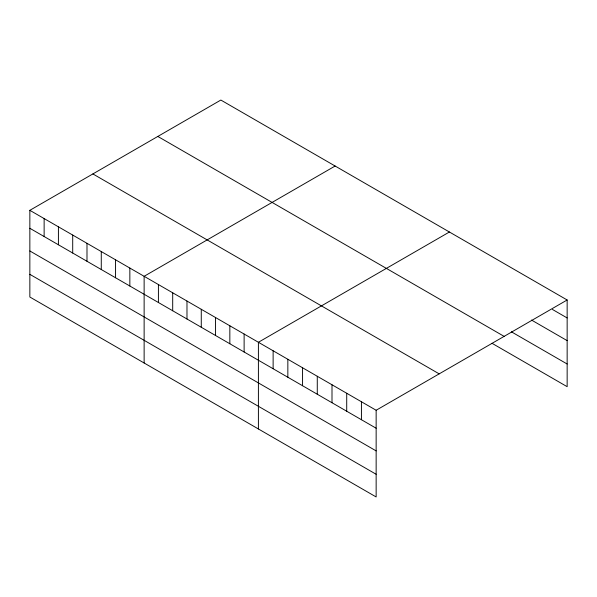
<?xml version="1.0" encoding="UTF-8"?>
<svg xmlns="http://www.w3.org/2000/svg" width="597" height="597" viewBox="0 0 597 597"><rect width="100%" height="100%" fill="white"/><g stroke="black" fill="none" stroke-linecap="round" stroke-linejoin="round"><path stroke-width="0.9" d="M29.85 210.323L376.147 410.258L376.147 496.95L29.85 297.015L29.85 210.323L220.853 100.05L567.15 299.985L567.15 386.677L492.01 343.297M335.126 166.026L144.131 276.299L144.131 362.998M449.407 232.002L258.404 342.275L258.404 428.974M376.147 410.258L567.15 299.985M552.434 309.447L567.15 317.947M531.517 320.052L567.15 340.626M511.375 331.798L567.15 363.998M157.817 136.437L504.122 336.372M92.878 173.928L439.183 373.864M29.85 228.285L376.147 428.221M29.85 250.964L376.147 450.899M29.85 274.336L376.147 474.272M361.431 401.759L361.431 419.721M346.715 393.259L346.715 411.221M331.999 384.767L331.999 402.729M317.276 376.267L317.276 394.229M302.56 367.767L302.56 385.729M287.844 359.275L287.844 377.237M273.127 350.775L273.127 368.737M244.121 334.029L244.121 351.991M229.838 325.783L229.838 343.745M215.554 317.537L215.554 335.499M201.271 309.291L201.271 327.253M186.98 301.045L186.98 319.007M172.697 292.791L172.697 310.753M158.414 284.545L158.414 302.507M129.847 268.053L129.847 286.015M115.557 259.807L115.557 277.769M101.274 251.561L101.274 269.523M86.99 243.315L86.99 261.27M72.707 235.061L72.707 253.024M58.416 226.815L58.416 244.777M44.133 218.569L44.133 236.531"/></g></svg>
